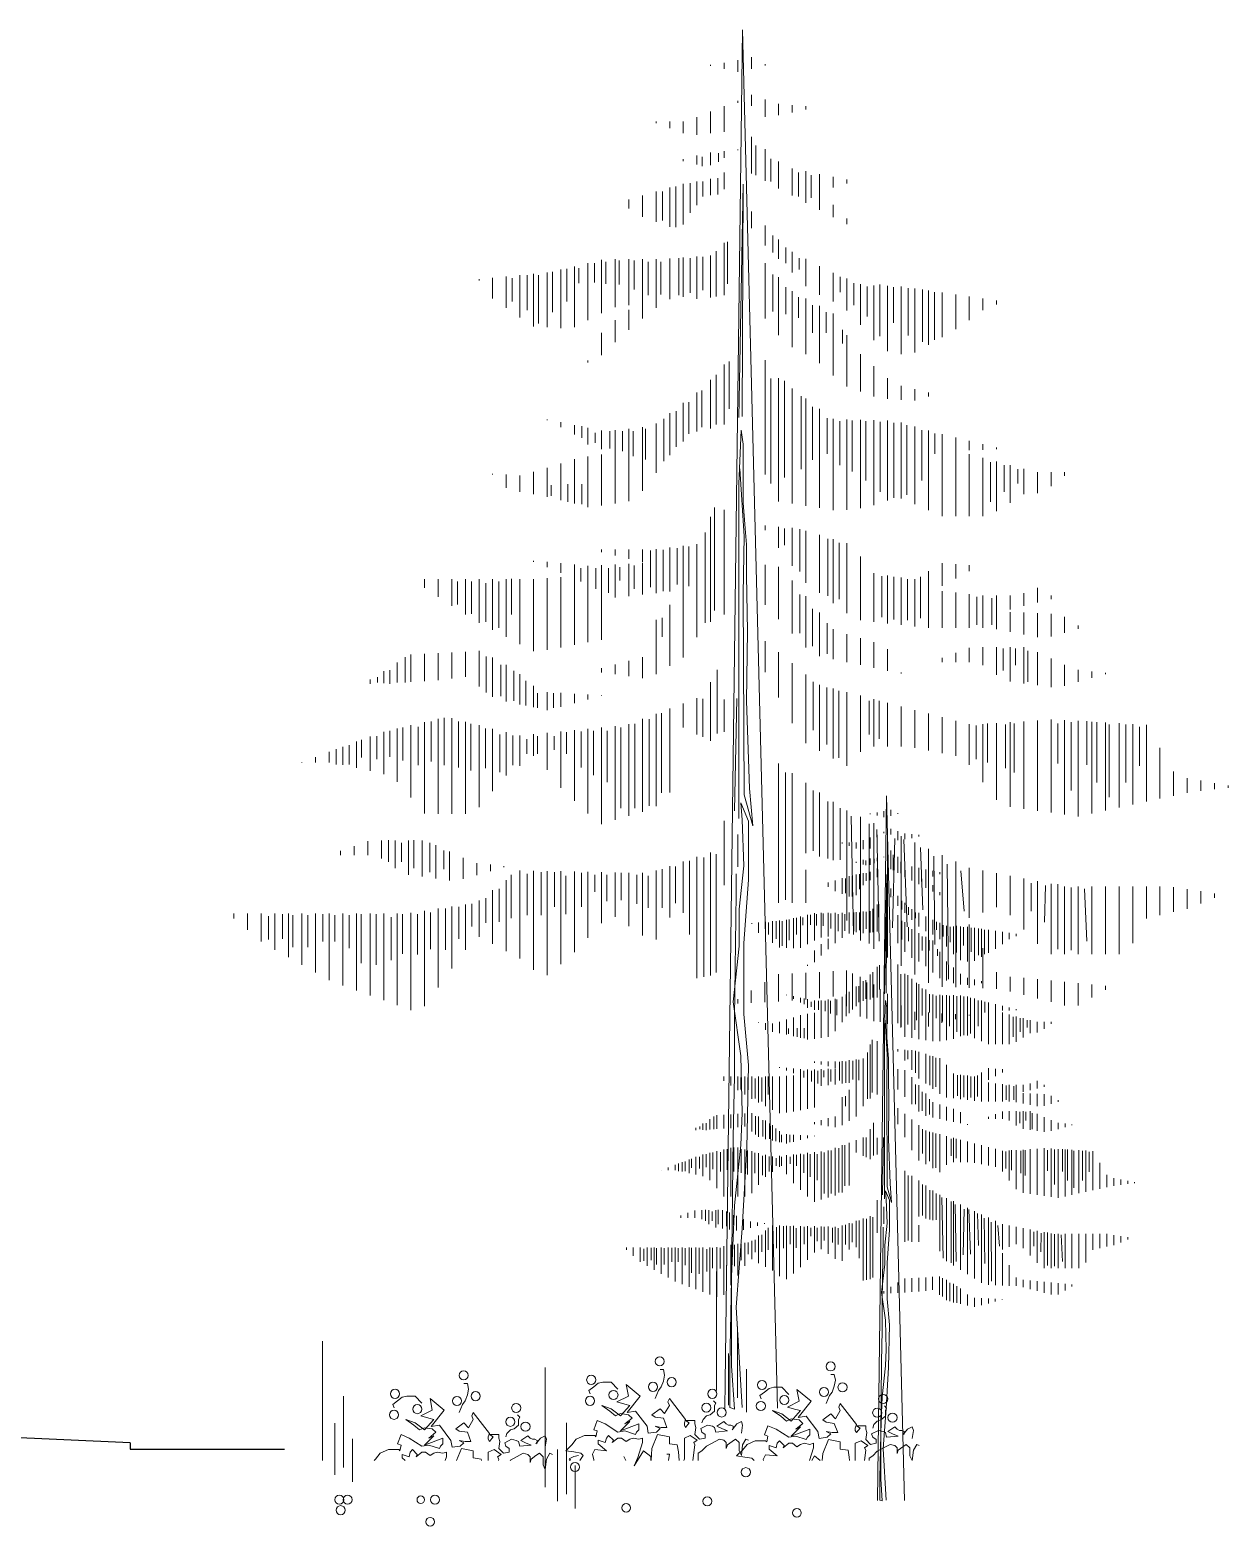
# Model space of a CAD drawing. Header units: millimetres. Extents: x -133165 to 20117, y 15722 to 63536.
# Drawn here: x 11890 to 20117, y 46513 to 56785 of the extents above; entities that cross this region are included whole.
import ezdxf

# ---------------------------------------------------------------- set-up
doc = ezdxf.new("R2010")
doc.units = ezdxf.units.MM
doc.layers.get('0').update_dxf_attribs({"lineweight": 15})
doc.layers.add('wall', color=5, linetype='Continuous', lineweight=60)

# ---------------------------------------------------------------- blocks, each defined once
blk = doc.blocks.new('Bitkigrn-7')
at = {"color": 251, "true_color": 0x536647}
for p, q in [((0.12, 699.61), (-8.8, -0.34)), ((17.97, -0.34), (0.12, 699.61)), ((-2.28, 678.32), (-2.28, 684.31)), ((4.63, 679.76), (4.63, 685.74)), ((-16.12, 681.4), (-16.12, 681.95)), ((-9.2, 679.86), (-9.2, 682.82)), ((11.55, 681.49), (11.55, 682.28)), ((-2.28, 662.5), (-2.28, 663.65)), ((4.63, 661.1), (4.63, 666.56)), ((11.55, 655.5), (11.55, 664.25)), ((18.47, 656.37), (18.47, 662.06)), ((25.38, 657.61), (25.38, 661.44)), ((-23.04, 646.4), (-23.04, 655.34)), ((-16.12, 647.09), (-16.12, 658.11)), ((-9.2, 647.79), (-9.2, 660.88)), ((32.3, 659.15), (32.3, 660.81)), ((-43.79, 652.28), (-43.79, 653.18)), ((-36.87, 649.76), (-36.87, 653.18)), ((-29.95, 647.24), (-29.95, 653.18)), ((-2.28, 638.55), (-2.28, 638.83)), ((4.63, 626.7), (4.63, 645.35)), ((6.94, 625.8), (6.94, 640.93)), ((11.55, 622.92), (11.55, 639.05)), ((-29.95, 633.03), (-29.95, 634.05)), ((-23.04, 631.3), (-23.04, 635.78)), ((-20.41, 635.16), (-20.41, 630.48)), ((-16.12, 630.86), (-16.12, 637.29)), ((-12.14, 636.96), (-12.14, 632.64)), ((-9.2, 634.71), (-9.2, 638.06)), ((14.49, 622.56), (14.49, 634.08)), ((18.47, 619.15), (18.47, 632.76)), ((-16.12, 615.69), (-16.12, 623.93)), ((-12.5, 616.07), (-12.5, 624.36)), ((-9.2, 618.8), (-9.2, 627.15)), ((25.38, 615.45), (25.38, 629.2)), ((28.53, 614.99), (28.53, 627.24)), ((32.3, 611.83), (32.3, 627.82)), ((35.01, 625.8), (35.01, 614.27)), ((39.22, 608.2), (39.22, 626.43)), ((46.14, 619.5), (46.14, 625.05)), ((53.05, 621.58), (53.05, 623.66)), ((-50.71, 604.64), (-50.71, 615.54)), ((-43.79, 602.12), (-43.79, 617.57)), ((-40.57, 617.51), (-40.57, 602.75)), ((-36.87, 599.6), (-36.87, 619.61)), ((-33.73, 620.04), (-33.73, 599.5)), ((-29.95, 600.75), (-29.95, 621.41)), ((-26.53, 621.84), (-26.53, 606.71)), ((-23.04, 610.64), (-23.04, 622.67)), ((-20.05, 614.99), (-20.05, 622.56)), ((0.43, 621.22), (-1.74, 502.8)), ((-0.12, 503.34), (0.43, 621.22)), ((-57.62, 608.97), (-57.62, 613.5)), ((46.14, 604.58), (46.14, 610.71)), ((4.63, 598.91), (4.63, 607.4)), ((11.55, 590.08), (11.55, 600.27)), ((53.05, 600.95), (53.05, 603.79)), ((15.57, 595.18), (15.57, 586.54)), ((18.47, 583.39), (18.47, 593.13)), ((-13.22, 587.26), (-13.22, 564.21)), ((-9.2, 564.86), (-9.2, 591.49)), ((-7.46, 591.94), (-7.46, 570.69)), ((22.05, 589.06), (22.05, 581.13)), ((25.38, 576.47), (25.38, 586.97)), ((-92.21, 548.15), (-92.21, 577.88)), ((-89.16, 578.25), (-89.16, 561.68)), ((-85.29, 548.58), (-85.29, 579.53)), ((-83.04, 578.61), (-83.04, 571.05)), ((-78.38, 552.14), (-78.38, 581.19)), ((-75.12, 581.13), (-75.12, 571.41)), ((-71.46, 555.7), (-71.46, 582.84)), ((-69.37, 581.85), (-69.37, 570.69)), ((-64.54, 558.79), (-64.54, 583.19)), ((-62.53, 582.58), (-62.53, 570.33)), ((-57.62, 559.78), (-57.62, 583.19)), ((-54.97, 582.58), (-54.97, 567.81)), ((-50.71, 553.06), (-50.71, 583.19)), ((-47.76, 581.85), (-47.76, 564.93)), ((-43.79, 558.45), (-43.79, 583.19)), ((-41.29, 581.85), (-41.29, 565.29)), ((-36.87, 562.83), (-36.87, 583.57)), ((-32.29, 583.66), (-32.29, 564.93)), ((-29.95, 564.02), (-29.95, 584.05)), ((-26.53, 583.66), (-26.53, 566.01)), ((-23.04, 563.03), (-23.04, 584.52)), ((-20.05, 584.38), (-20.05, 567.45)), ((-16.12, 563.7), (-16.12, 584.99)), ((11.55, 553.07), (11.55, 581.12)), ((28.89, 583.66), (28.89, 577.89)), ((32.3, 569.54), (32.3, 583.3)), ((39.22, 565.11), (39.22, 579.64)), ((-133.72, 572.41), (-133.72, 573.04)), ((-126.8, 563.27), (-126.8, 573.72)), ((-119.88, 558.4), (-119.88, 574.4)), ((-116.87, 573.57), (-116.87, 561.68)), ((-112.96, 553.54), (-112.96, 575.08)), ((-109.31, 575.01), (-109.31, 557.36)), ((-106.05, 548.99), (-106.05, 575.76)), ((-103.55, 575.01), (-103.55, 550.52)), ((-99.13, 548.57), (-99.13, 576.44)), ((-96.36, 576.81), (-96.36, 556.28)), ((15.57, 575.37), (15.57, 556.64)), ((18.47, 544.65), (18.47, 574)), ((46.14, 561.65), (46.14, 576.24)), ((49.76, 574.29), (49.76, 566.37)), ((53.05, 557.09), (53.05, 573.38)), ((56.6, 571.05), (56.6, 559.88)), ((59.97, 549.9), (59.97, 570.51)), ((69.91, 570.33), (69.91, 544.03)), ((22.05, 568.89), (22.05, 555.2)), ((25.38, 538.46), (25.38, 566.93)), ((28.53, 563.85), (28.53, 553.4)), ((32.3, 535), (32.3, 563.18)), ((63.44, 569.25), (63.44, 554.12)), ((66.89, 542.12), (66.89, 569.82)), ((73.81, 536.42), (73.81, 569.6)), ((76.75, 568.89), (76.75, 550.88)), ((80.72, 534.89), (80.72, 569.27)), ((84.31, 568.53), (84.31, 544.4)), ((87.64, 535.76), (87.64, 568.27)), ((91.51, 567.81), (91.51, 541.15)), ((94.56, 539.62), (94.56, 567.27)), ((97.62, 566.37), (97.62, 542.23)), ((101.48, 543.49), (101.48, 566.27)), ((108.39, 547.67), (108.39, 565.27)), ((115.31, 552.16), (115.31, 564.27)), ((122.23, 557.24), (122.23, 563.27)), ((129.15, 560.19), (129.15, 562.27)), ((-57.62, 547.34), (-57.62, 557.48)), ((35.73, 559.88), (35.73, 545.84)), ((39.22, 530.45), (39.22, 559.42)), ((42.56, 556.28), (42.56, 545.84)), ((46.14, 524.08), (46.14, 555.66)), ((-64.54, 540.95), (-64.54, 552.23)), ((50.84, 547.28), (50.84, 540.43)), ((-71.46, 534.35), (-71.46, 545.74)), ((53.05, 518.51), (53.05, 544.67)), ((59.97, 515.98), (59.97, 534.88)), ((-78.38, 530.74), (-78.38, 531.7)), ((-13.31, 524.46), (-13.31, 499.18)), ((-9.2, 499.15), (-9.2, 529.63)), ((-6.58, 531.2), (-6.58, 507.19)), ((11.55, 473.84), (11.55, 531.82)), ((66.89, 513.44), (66.89, 528.82)), ((-16.12, 497.13), (-16.12, 521.89)), ((14.5, 522.5), (14.5, 469.25)), ((18.47, 460.13), (18.47, 522.75)), ((21.44, 521.34), (21.44, 472.34)), ((25.38, 459.04), (25.38, 517.56)), ((73.81, 512.21), (73.81, 522.77)), ((80.72, 511.81), (80.72, 518.83)), ((87.64, 511.42), (87.64, 517.15)), ((-29.95, 490.54), (-29.95, 510.2)), ((-27.2, 510.56), (-27.2, 494.55)), ((-23.04, 495.73), (-23.04, 515.45)), ((-20.47, 516.45), (-20.47, 497.92)), ((29.93, 513.63), (29.93, 476.58)), ((32.3, 457.94), (32.3, 512.36)), ((94.56, 513.44), (94.56, 515.47)), ((-99.13, 501.48), (-99.13, 501.82)), ((-39.83, 502.13), (-39.83, 480.65)), ((-36.87, 483.64), (-36.87, 504.95)), ((-33.51, 505.92), (-33.51, 487.81)), ((35.72, 508.22), (35.72, 481.21)), ((39.22, 456.85), (39.22, 507.17)), ((43.05, 502.43), (43.05, 484.3)), ((46.14, 455.76), (46.14, 502.03)), ((53.05, 455.85), (53.05, 501.83)), ((59.97, 456.66), (59.97, 501.63)), ((-92.21, 497.81), (-92.21, 500.39)), ((-85.29, 494.15), (-85.29, 498.96)), ((-81.5, 498.34), (-81.5, 492.44)), ((-78.38, 489.04), (-78.38, 497.54)), ((-74.76, 494.97), (-74.76, 489.91)), ((-71.46, 486.77), (-71.46, 496.11)), ((-67.19, 495.81), (-67.19, 486.97)), ((-64.54, 459.17), (-64.54, 496.32)), ((-60.87, 495.81), (-60.87, 485.7)), ((-57.62, 460.24), (-57.62, 497.08)), ((-55.4, 495.81), (-55.4, 483.17)), ((-50.71, 465.58), (-50.71, 497.85)), ((-49.09, 497.08), (-49.09, 481.49)), ((-43.79, 474.64), (-43.79, 499.7)), ((-1.71, 469.17), (-0.63, 496.33)), ((-0.63, 496.33), (0.46, 489.27)), ((49.6, 500.89), (49.6, 478.51)), ((55.78, 501.28), (55.78, 475.42)), ((62.72, 500.89), (62.72, 470.79)), ((66.89, 458.18), (66.89, 501.44)), ((70.05, 500.51), (70.05, 465)), ((73.81, 460.7), (73.81, 501.24)), ((77, 500.12), (77, 461.92)), ((80.72, 461.58), (80.72, 500.2)), ((83.55, 498.96), (83.55, 463.46)), ((87.64, 458.76), (87.64, 498.23)), ((91.27, 496.26), (91.27, 470.79)), ((94.56, 455.75), (94.56, 496.25)), ((97.83, 494.72), (97.83, 484.3)), ((101.48, 452.74), (101.48, 494.27)), ((0.46, 489.27), (0.46, 478.41)), ((108.39, 452.65), (108.39, 492.54)), ((115.31, 486.12), (115.31, 490.86)), ((122.23, 486.38), (122.23, 489.19)), ((129.15, 486.65), (129.15, 487.51)), ((-92.21, 460.76), (-92.21, 479.44)), ((-85.29, 459.03), (-85.29, 481.6)), ((-78.38, 457.3), (-78.38, 482.99)), ((-71.46, 458.11), (-71.46, 484.03)), ((115.31, 452.65), (115.31, 484.15)), ((122.23, 452.65), (122.23, 482.31)), ((125.99, 480.05), (125.99, 459.99)), ((129.15, 455.2), (129.15, 480.46)), ((-126.8, 473.9), (-126.8, 474.18)), ((-119.88, 466.98), (-119.88, 473.77)), ((-112.96, 465.02), (-112.96, 473.37)), ((-106.05, 463.76), (-106.05, 475.11)), ((-99.13, 462.49), (-99.13, 477.27)), ((1, 442.56), (-1.17, 476.78)), ((0.46, 478.41), (0.46, 459.4)), ((132.94, 478.51), (132.94, 465)), ((136.06, 459.49), (136.06, 478.61)), ((139.88, 476.58), (139.88, 469.25)), ((142.98, 463.77), (142.98, 476.77)), ((149.9, 464.32), (149.9, 475.09)), ((156.82, 467.98), (156.82, 475.09)), ((163.73, 473.17), (163.73, 475.09)), ((-97.07, 462.95), (-97.07, 468.43)), ((-88.65, 460.01), (-88.65, 468.85)), ((-81.5, 458.74), (-81.5, 468.85)), ((-1.71, 438.76), (-1.71, 469.17)), ((-14.15, 457.06), (-14.15, 404.82)), ((-9.2, 402.78), (-9.2, 455.96)), ((0.46, 459.4), (1.54, 446.37)), ((-16.12, 398.93), (-16.12, 452.36)), ((-18.78, 444.42), (-18.78, 398.5)), ((0.46, 413.24), (1, 442.56)), ((1.54, 446.37), (2.08, 438.22)), ((11.55, 445.62), (11.55, 447.86)), ((18.47, 436.54), (18.47, 447.33)), ((21.44, 446.48), (21.44, 437.99)), ((25.38, 427.45), (25.38, 446.79)), ((29.16, 446.1), (29.16, 424.49)), ((32.3, 418.75), (32.3, 445.19)), ((39.22, 413.65), (39.22, 443.12)), ((43.43, 441.08), (43.43, 412.14)), ((46.14, 408.55), (46.14, 441.04)), ((-71.46, 434.43), (-71.46, 435.68)), ((-64.54, 432.7), (-64.54, 435.68)), ((-57.62, 430.97), (-57.62, 435.68)), ((-50.71, 429.24), (-50.71, 435.68)), ((-46.56, 435.15), (-46.56, 416.62)), ((-43.79, 413.6), (-43.79, 435.98)), ((-40.25, 435.57), (-40.25, 414.51)), ((-36.87, 414.37), (-36.87, 436.79)), ((-33.09, 436.42), (-33.09, 417.88)), ((-29.95, 415.14), (-29.95, 437.61)), ((-27.2, 437.26), (-27.2, 417.04)), ((-23.04, 391.26), (-23.04, 438.52)), ((-1.71, 327.44), (-1.71, 438.76)), ((2.08, 438.22), (2.08, 422.47)), ((49.22, 439.15), (49.22, 410.59)), ((53.05, 403.45), (53.05, 438.96)), ((-106.05, 429.45), (-106.05, 430.03)), ((-99.13, 426.69), (-99.13, 429.4)), ((-92.21, 423.92), (-92.21, 428.77)), ((-85.29, 387.33), (-85.29, 428.14)), ((-81.92, 426.31), (-81.92, 419.56)), ((-78.38, 388.62), (-78.38, 427.51)), ((-74.34, 426.31), (-74.34, 415.77)), ((-71.46, 389.9), (-71.46, 427.76)), ((-68.03, 426.31), (-68.03, 413.67)), ((-64.54, 411.29), (-64.54, 428.09)), ((-62.13, 426.73), (-62.13, 419.99)), ((-57.62, 412.06), (-57.62, 428.42)), ((-54.98, 427.57), (-54.98, 415.77)), ((-50.71, 412.83), (-50.71, 428.75)), ((11.55, 407.7), (11.55, 427.98)), ((18.47, 400.43), (18.47, 426.94)), ((59.97, 399.81), (59.97, 432.19)), ((101.48, 417.35), (101.48, 428.82)), ((108.39, 421.02), (108.39, 428.33)), ((115.31, 424.68), (115.31, 427.84)), ((-161.39, 416.23), (-161.39, 420.62)), ((-154.47, 411.72), (-154.47, 420.62)), ((-147.55, 407.2), (-147.55, 420.62)), ((-144.63, 419.56), (-144.63, 407.77)), ((-140.63, 402.69), (-140.63, 420.62)), ((-137.48, 419.56), (-137.48, 403.14)), ((-133.72, 398.56), (-133.72, 420.62)), ((-130.32, 418.72), (-130.32, 398.92)), ((-126.8, 394.94), (-126.8, 420.62)), ((-123.59, 419.56), (-123.59, 395.97)), ((-119.88, 391.33), (-119.88, 420.62)), ((-117.27, 420.83), (-117.27, 402.71)), ((-112.96, 387.72), (-112.96, 420.62)), ((-106.05, 384.11), (-106.05, 420.74)), ((-99.13, 384.77), (-99.13, 421.2)), ((-92.21, 386.05), (-92.21, 421.66)), ((2.08, 422.47), (2.63, 394.23)), ((25.38, 393.16), (25.38, 420.02)), ((66.89, 399.01), (66.89, 423.73)), ((70.82, 422.17), (70.82, 401.33)), ((73.81, 398.21), (73.81, 422.47)), ((77, 421.78), (77, 400.18)), ((80.72, 397.41), (80.72, 421.55)), ((83.94, 420.63), (83.94, 399.79)), ((87.64, 396.61), (87.64, 420.63)), ((90.5, 421.78), (90.5, 400.95)), ((94.56, 395.97), (94.56, 424.72)), ((-29.95, 380.9), (-29.95, 415.11)), ((1, 311.14), (0.46, 413.24)), ((29.16, 412.91), (29.16, 393.23)), ((32.3, 385.89), (32.3, 412.07)), ((101.48, 395.97), (101.48, 414.65)), ((108.39, 395.97), (108.39, 413.83)), ((115.31, 395.97), (115.31, 413.02)), ((119.05, 411.75), (119.05, 397.47)), ((122.23, 395.97), (122.23, 412.4)), ((126.76, 410.98), (126.76, 397.47)), ((129.15, 395.35), (129.15, 412.4)), ((136.06, 405.33), (136.06, 412.4)), ((142.98, 407.06), (142.98, 413.63)), ((149.9, 408.79), (149.9, 416.23)), ((156.82, 410.52), (156.82, 412.39)), ((-36.87, 376.64), (-36.87, 407.56)), ((35.72, 405.58), (35.72, 386.67)), ((39.22, 381.54), (39.22, 403.67)), ((136.06, 393.96), (136.06, 403.98)), ((142.98, 392.58), (142.98, 403.66)), ((149.9, 391.19), (149.9, 403.35)), ((156.82, 391.48), (156.82, 403.03)), ((-43.79, 372.38), (-43.79, 400.01)), ((-40.67, 401.03), (-40.67, 391.34)), ((43.05, 398.25), (43.05, 382.81)), ((46.14, 380.07), (46.14, 395.26)), ((163.73, 393.46), (163.73, 401.48)), ((170.65, 395.43), (170.65, 397.15)), ((2.63, 394.23), (2.08, 358.93)), ((11.55, 373.43), (11.55, 389.27)), ((53.05, 378.6), (53.05, 392.73)), ((59.97, 377.14), (59.97, 390.69)), ((66.89, 375.67), (66.89, 388.65)), ((-171.29, 381.06), (-171.29, 368.22)), ((-168.3, 368.57), (-168.3, 382.38)), ((-161.39, 368.93), (-161.39, 382.74)), ((-154.47, 369.46), (-154.47, 383.11)), ((-147.55, 370.23), (-147.55, 383.47)), ((-140.63, 371), (-140.63, 383.83)), ((-133.72, 366.11), (-133.72, 384.2)), ((-130.07, 381.45), (-130.07, 363.16)), ((-126.8, 360.92), (-126.8, 380.95)), ((-50.71, 370.39), (-50.71, 381.09)), ((18.47, 360.51), (18.47, 383.6)), ((73.81, 374.2), (73.81, 385.17)), ((101.48, 378.59), (101.48, 380.78)), ((108.39, 378.59), (108.39, 383.29)), ((115.31, 378.59), (115.31, 385.81)), ((122.23, 376.98), (122.23, 386.14)), ((129.15, 372.04), (129.15, 386.14)), ((132.55, 385.51), (132.55, 374.32)), ((136.06, 368.74), (136.06, 386.14)), ((138.72, 385.48), (138.72, 376.96)), ((142.98, 367.75), (142.98, 386.14)), ((144.96, 384.34), (144.96, 368.45)), ((149.9, 366.76), (149.9, 383.64)), ((156.82, 365.77), (156.82, 380.45)), ((-182.14, 367.84), (-182.14, 374.01)), ((-179.07, 374.45), (-179.07, 367.44)), ((-175.22, 368.21), (-175.22, 378.27)), ((-122.68, 377.17), (-122.68, 361.21)), ((-119.88, 358.58), (-119.88, 377.1)), ((-116.07, 374.06), (-116.07, 358.88)), ((-112.96, 357.09), (-112.96, 372.41)), ((-71.46, 373.35), (-71.46, 375.43)), ((-64.54, 372.37), (-64.54, 377.32)), ((-57.62, 371.38), (-57.62, 379.2)), ((-12.71, 342.35), (-12.71, 374.69)), ((25.38, 347.58), (25.38, 377.94)), ((80.72, 372.73), (80.72, 373.24)), ((163.73, 366.56), (163.73, 377.25)), ((170.65, 368.54), (170.65, 374.63)), ((177.57, 370.52), (177.57, 373.86)), ((184.49, 372.5), (184.49, 373.09)), ((-189.05, 367.48), (-189.05, 369.75)), ((-185.29, 370.94), (-185.29, 368.22)), ((-109.85, 356.54), (-109.85, 369)), ((-106.05, 355.61), (-106.05, 366.48)), ((-16.12, 338.56), (-16.12, 368.44)), ((32.3, 337.34), (32.3, 372.27)), ((36.06, 368.45), (36.06, 344.05)), ((39.22, 333.49), (39.22, 367.02)), ((42.87, 365.61), (42.87, 336.67)), ((46.14, 329.65), (46.14, 365.19)), ((-104.01, 355.38), (-104.01, 362.77)), ((-99.13, 354.13), (-99.13, 363.29)), ((-95.85, 355.38), (-95.85, 362.77)), ((-92.21, 355.81), (-92.21, 362.88)), ((-85.29, 357.66), (-85.29, 362.47)), ((-78.38, 359.5), (-78.38, 362.07)), ((-71.46, 361.35), (-71.46, 361.66)), ((-29.95, 345.33), (-29.95, 357.58)), ((-23.04, 341.87), (-23.04, 360.21)), ((-20.09, 340.64), (-20.09, 359.94)), ((-9.2, 343.17), (-9.2, 359.63)), ((-3.89, 303), (-2.8, 360.02)), ((2.08, 358.93), (3.71, 314.4)), ((49.11, 363.91), (49.11, 329.86)), ((53.05, 325.8), (53.05, 363.36)), ((59.97, 332.92), (59.97, 361.53)), ((64.42, 358.8), (64.42, 341.78)), ((66.89, 335.73), (66.89, 359.69)), ((69.52, 358.8), (69.52, 339.51)), ((73.81, 335.73), (73.81, 357.86)), ((-154.47, 301.51), (-154.47, 349.8)), ((-151.46, 350.32), (-151.46, 326.18)), ((-147.55, 301.51), (-147.55, 350.08)), ((-50.71, 302.52), (-50.71, 349.7)), ((-47.24, 349.54), (-47.24, 305.56)), ((-43.79, 305.43), (-43.79, 352.33)), ((-41.01, 352.65), (-41.01, 312.17)), ((-36.87, 312.36), (-36.87, 354.96)), ((80.72, 335.73), (80.72, 356.03)), ((87.64, 334.97), (87.64, 354.21)), ((94.56, 333.65), (94.56, 352.4)), ((101.48, 332.33), (101.48, 350.59)), ((-182.14, 321.69), (-182.14, 343.15)), ((-179.07, 343.7), (-179.07, 330.47)), ((-175.22, 317.81), (-175.22, 344.81)), ((-172.46, 345.26), (-172.46, 328.52)), ((-168.3, 309.73), (-168.3, 346.47)), ((-164.68, 345.65), (-164.68, 326.18)), ((-161.39, 301.65), (-161.39, 348.13)), ((-158.07, 348.37), (-158.07, 328.13)), ((-144.07, 348.37), (-144.07, 325.02)), ((-140.63, 301.51), (-140.63, 348.28)), ((-137.85, 347.2), (-137.85, 323.46)), ((-133.72, 304.91), (-133.72, 346.49)), ((-130.46, 344.87), (-130.46, 324.63)), ((-126.8, 312.99), (-126.8, 344.69)), ((-119.88, 320.92), (-119.88, 342.9)), ((-106.05, 330.99), (-106.05, 341.94)), ((-99.13, 323.77), (-99.13, 342.64)), ((-92.21, 314.77), (-92.21, 343.33)), ((-89.24, 342.92), (-89.24, 332.02)), ((-85.29, 308.07), (-85.29, 344.02)), ((-81.85, 343.31), (-81.85, 325.02)), ((-78.38, 301.64), (-78.38, 344.71)), ((-75.63, 343.7), (-75.63, 321.12)), ((-71.46, 296.29), (-71.46, 345.4)), ((-68.63, 343.7), (-68.63, 317.62)), ((-64.54, 298.37), (-64.54, 346.1)), ((-61.63, 345.26), (-61.63, 304.39)), ((-57.62, 300.45), (-57.62, 347.08)), ((-54.63, 347.2), (-54.63, 304.39)), ((108.39, 331.01), (108.39, 348.79)), ((115.31, 326.44), (115.31, 346.98)), ((118.87, 346.32), (118.87, 329.3)), ((122.23, 317.54), (122.23, 347.07)), ((124.54, 347.45), (124.54, 327.59)), ((129.15, 308.64), (129.15, 347.53)), ((133.61, 346.89), (133.61, 324.76)), ((136.06, 304.98), (136.06, 347.99)), ((138.15, 347.45), (138.15, 322.49)), ((142.98, 304.03), (142.98, 348.46)), ((149.9, 303.07), (149.9, 348.92)), ((156.82, 302.12), (156.82, 349.38)), ((160.27, 347.45), (160.27, 327.03)), ((163.73, 301.16), (163.73, 349.07)), ((167.08, 348.02), (167.08, 313.41)), ((170.65, 300.21), (170.65, 348.67)), ((175.02, 348.59), (175.02, 326.46)), ((177.57, 301.62), (177.57, 348.28)), ((180.12, 348.02), (180.12, 317.38)), ((184.49, 303.21), (184.49, 347.88)), ((186.36, 346.89), (186.36, 310)), ((191.4, 304.77), (191.4, 347.48)), ((194.87, 346.89), (194.87, 317.38)), ((198.32, 306.25), (198.32, 347.09)), ((201.67, 345.75), (201.67, 325.89)), ((205.24, 307.74), (205.24, 346.69)), ((-206.29, 334.36), (-206.29, 326.57)), ((-202.89, 326.41), (-202.89, 335.6)), ((-199.68, 336.3), (-199.68, 326.57)), ((-195.97, 324.83), (-195.97, 338.23)), ((-193.46, 339.03), (-193.46, 330.08)), ((-189.05, 323.26), (-189.05, 340.85)), ((-185.68, 340.97), (-185.68, 329.3)), ((-123.07, 341.75), (-123.07, 322.68)), ((-116.46, 341.36), (-116.46, 326.18)), ((-112.96, 325.95), (-112.96, 341.25)), ((-109.46, 339.42), (-109.46, 332.02)), ((-104.01, 340.97), (-104.01, 332.02)), ((-95.46, 340.97), (-95.46, 333.97)), ((212.15, 309.22), (212.15, 334.95)), ((-223.64, 327.52), (-223.64, 327.73)), ((-216.72, 327.52), (-216.72, 330.35)), ((-209.81, 327.52), (-209.81, 332.98)), ((-1.71, 299.2), (-1.71, 327.44)), ((18.47, 256.33), (18.47, 327)), ((21.88, 322.49), (21.88, 257.79)), ((25.38, 256.33), (25.38, 322.13)), ((219.07, 310.7), (219.07, 323)), ((225.99, 312.19), (225.99, 319.66)), ((3.71, 314.4), (5.34, 295.39)), ((32.3, 281.49), (32.3, 317.26)), ((36.06, 313.41), (36.06, 282.76)), ((39.22, 279.76), (39.22, 312.39)), ((232.91, 313.12), (232.91, 318.4)), ((239.82, 313.94), (239.82, 317.14)), ((246.74, 314.75), (246.74, 315.88)), ((-0.78, 307.13), (0, 298.52)), ((3.13, 297.73), (-0.78, 307.13)), ((5.34, 295.39), (1, 311.14)), ((43.44, 307.73), (43.44, 278.79)), ((46.14, 278.03), (46.14, 307.52)), ((49.67, 304.33), (49.67, 278.22)), ((-9.2, 265.27), (-9.2, 297.89)), ((0, 298.52), (0.78, 275.01)), ((3.13, 267.96), (3.13, 297.73)), ((53.05, 247.31), (53.05, 303.18)), ((55.35, 300.35), (56.48, 240.2)), ((59.97, 237.23), (59.97, 299.94)), ((64.42, 235.66), (64.42, 296.38)), ((66.89, 232.9), (66.89, 296.7)), ((-2.28, 274.5), (-2.28, 291.07)), ((68.39, 293.54), (69.52, 236.79)), ((73.81, 228.58), (73.81, 293.46)), ((77.46, 289), (76.33, 243.6)), ((80.72, 224.25), (80.72, 290.22)), ((-204.05, 280.45), (-204.05, 282.64)), ((-197.13, 280.45), (-197.13, 285.16)), ((-190.21, 280.45), (-190.21, 287.67)), ((-183.3, 278.84), (-183.3, 288)), ((-179.73, 288.15), (-179.73, 277.18)), ((-176.38, 273.9), (-176.38, 288)), ((-173.06, 286.72), (-173.06, 277.18)), ((-169.46, 270.6), (-169.46, 288)), ((-166.86, 288.15), (-166.86, 273.85)), ((-162.54, 269.61), (-162.54, 288)), ((-158.77, 286.72), (-158.77, 271.94)), ((-155.63, 268.63), (-155.63, 285.51)), ((-151.62, 282.91), (-151.62, 273.37)), ((-148.71, 267.64), (-148.71, 282.31)), ((-16.12, 219.39), (-16.12, 281.93)), ((82, 288.44), (83.7, 244.17)), ((87.64, 219.92), (87.64, 286.98)), ((90.51, 284.46), (91.64, 252.68)), ((94.56, 215.6), (94.56, 283.74)), ((-141.79, 268.43), (-141.79, 279.12)), ((-134.88, 270.4), (-134.88, 276.5)), ((-127.96, 272.38), (-127.96, 275.73)), ((-121.04, 274.36), (-121.04, 274.96)), ((-36.87, 248.77), (-36.87, 275)), ((-33.94, 256.21), (-33.94, 274.8)), ((-29.95, 251.2), (-29.95, 277.31)), ((-26.89, 277.65), (-26.89, 240.2)), ((-23.04, 218), (-23.04, 279.62)), ((-19.52, 218.64), (-19.52, 279.36)), ((-13.28, 220.91), (-13.28, 281.06)), ((0.78, 275.01), (-1.57, 253.07)), ((97.32, 279.92), (97.88, 235.09)), ((101.48, 213.72), (101.48, 280.5)), ((104.12, 275.95), (104.69, 217.5)), ((108.39, 213.44), (108.39, 277.26)), ((115.31, 248.73), (115.31, 274.08)), ((-119.88, 231.75), (-119.88, 267.87)), ((-117.32, 270.51), (-117.32, 248.58)), ((-112.96, 228.08), (-112.96, 272.75)), ((-109.22, 270.99), (-109.22, 250.01)), ((-106.05, 222.35), (-106.05, 272.6)), ((-102.07, 271.94), (-102.07, 250.01)), ((-99.13, 219.54), (-99.13, 272.46)), ((-95.4, 271.94), (-95.4, 254.3)), ((-92.21, 225.08), (-92.21, 272.31)), ((-89.68, 270.03), (-89.68, 250.49)), ((-85.29, 231.18), (-85.29, 272.17)), ((-81.58, 271.46), (-81.58, 254.3)), ((-78.38, 238.56), (-78.38, 272.03)), ((-74.91, 270.51), (-74.91, 261.93)), ((-71.46, 245.95), (-71.46, 271.88)), ((-68.72, 270.51), (-68.72, 257.16)), ((-64.54, 249.25), (-64.54, 271.74)), ((-61.57, 271.46), (-61.57, 257.64)), ((-57.62, 244.49), (-57.62, 271.59)), ((-53.48, 270.51), (-53.48, 255.73)), ((-50.71, 239.73), (-50.71, 271.45)), ((-47.76, 270.03), (-47.76, 253.82)), ((-43.79, 237.69), (-43.79, 272.7)), ((-40.61, 273.37), (-40.61, 253.82)), ((-3.13, 260.91), (-3.13, 271.09)), ((0.78, 235.84), (3.13, 267.96)), ((32.3, 256.33), (32.3, 273.08)), ((110.93, 272.55), (112.63, 252.12)), ((122.23, 251.39), (122.23, 272.73)), ((129.15, 254.05), (129.15, 271.39)), ((136.06, 250.12), (136.06, 270.04)), ((142.98, 242.79), (142.98, 268.7)), ((146.66, 266.3), (146.66, 252.12)), ((149.9, 235.46), (149.9, 267.35)), ((156.82, 230.31), (156.82, 266)), ((-130.18, 258.59), (-130.18, 246.19)), ((-126.8, 235.41), (-126.8, 262.68)), ((-123.51, 263.36), (-123.51, 246.67)), ((-3.92, 198.23), (-3.13, 260.91)), ((154.03, 265.17), (153.47, 246.44)), ((160.27, 265.74), (160.27, 232.82)), ((163.73, 230.31), (163.73, 264.66)), ((167.08, 264.03), (167.08, 232.26)), ((170.65, 230.31), (170.65, 264.54)), ((173.88, 263.47), (175.02, 236.79)), ((177.57, 230.31), (177.57, 264.54)), ((184.49, 230.31), (184.49, 264.54)), ((191.4, 230.31), (191.4, 264.54)), ((198.32, 235.8), (198.32, 264.54)), ((205.24, 248.4), (205.24, 264.54)), ((212.15, 250.03), (212.15, 264.54)), ((219.07, 251.66), (219.07, 264.32)), ((225.99, 253.29), (225.99, 263.23)), ((232.91, 255.94), (232.91, 262.14)), ((239.82, 258.83), (239.82, 261.04)), ((-258.23, 248.4), (-258.23, 250.85)), ((-251.31, 242.54), (-251.31, 250.85)), ((-244.39, 236.68), (-244.39, 250.85)), ((-237.48, 232.51), (-237.48, 250.85)), ((-230.56, 228.63), (-230.56, 250.85)), ((-223.64, 224.75), (-223.64, 250.85)), ((-216.72, 220.87), (-216.72, 250.85)), ((-209.81, 217), (-209.81, 250.85)), ((-202.89, 214.35), (-202.89, 250.85)), ((-195.97, 211.83), (-195.97, 250.85)), ((-189.05, 209.31), (-189.05, 250.85)), ((-182.14, 206.8), (-182.14, 250.85)), ((-175.22, 204.28), (-175.22, 250.85)), ((-168.3, 201.76), (-168.3, 251.24)), ((-161.39, 203.8), (-161.39, 252.31)), ((-158.29, 251.44), (-158.29, 232.85)), ((-154.47, 213.36), (-154.47, 253.37)), ((-150.67, 253.35), (-150.67, 232.37)), ((-147.55, 222.92), (-147.55, 254.44)), ((-144, 254.3), (-144, 238.09)), ((-140.63, 232.48), (-140.63, 255.5)), ((-137.33, 255.73), (-137.33, 244.29)), ((-133.72, 239.08), (-133.72, 257.49)), ((-1.57, 253.07), (-1.57, 234.27)), ((-240.71, 249.53), (-240.71, 237.61)), ((-233.56, 250.49), (-233.56, 238.09)), ((-228.32, 250.01), (-228.32, 233.8)), ((-220.7, 250.01), (-220.7, 233.8)), ((-213.08, 250.49), (-213.08, 236.66)), ((-206.88, 250.01), (-206.88, 236.66)), ((-199.74, 250.01), (-199.74, 233.32)), ((-193.54, 250.49), (-193.54, 225.69)), ((-185.92, 250.49), (-185.92, 224.74)), ((-178.3, 249.06), (-178.3, 227.12)), ((-172.58, 250.49), (-172.58, 230.46)), ((-164.96, 250.49), (-164.96, 229.98)), ((115.31, 213.16), (115.31, 245.31)), ((0.78, 199.79), (0.78, 235.84)), ((-1.57, 234.27), (-4.7, 206.06)), ((122.23, 212.89), (122.23, 233.2)), ((25.32, 206.63), (25.32, 220.44)), ((32.24, 207.16), (32.24, 220.8)), ((39.16, 207.93), (39.16, 221.17)), ((46.08, 208.7), (46.08, 221.53)), ((52.99, 203.81), (52.99, 221.9)), ((129.15, 212.61), (129.15, 221.08)), ((11.49, 205.9), (11.49, 215.97)), ((18.41, 206.27), (18.41, 220.07)), ((55.91, 202.18), (55.91, 220.34)), ((59.91, 198.62), (59.91, 218.64)), ((63.29, 197.64), (63.29, 215.8)), ((66.83, 196.27), (66.83, 214.8)), ((136.06, 211.33), (136.06, 218.8)), ((142.98, 209.54), (142.98, 218.14)), ((149.9, 207.74), (149.9, 217.48)), ((156.82, 205.95), (156.82, 216.82)), ((163.73, 204.15), (163.73, 216.16)), ((170.65, 204.2), (170.65, 215.5)), ((177.57, 208.16), (177.57, 214.84)), ((184.49, 212.11), (184.49, 214.18)), ((-4.7, 206.06), (-0.78, 178.64)), ((-2.34, 205.17), (-2.34, 207.45)), ((4.57, 205.54), (4.57, 211.71)), ((70.09, 195.94), (70.09, 212.39)), ((73.75, 194.79), (73.75, 210.11)), ((-3.92, 168.45), (-3.92, 198.23)), ((3.13, 173.94), (0.78, 199.79)), ((80.66, 193.31), (80.66, 204.17)), ((87.58, 191.82), (87.58, 200.99)), ((94.5, 193.51), (94.5, 200.58)), ((101.42, 195.35), (101.42, 200.17)), ((108.33, 197.2), (108.33, 199.76)), ((115.25, 199.05), (115.25, 199.36)), ((-0.78, 178.64), (0, 149.65)), ((-4.7, 137.11), (-3.92, 168.45)), ((2.35, 131.63), (3.13, 173.94)), ((0, 149.65), (-0.78, 133.2)), ((-5.48, 65.03), (-4.7, 137.11)), ((-0.78, 133.2), (-3.92, 102.64)), ((0, 90.89), (2.35, 131.63)), ((-3.92, 102.64), (-4.7, 86.19)), ((-4.7, 86.19), (-5.48, 66.6)), ((-3.13, 50.93), (0, 90.89)), ((-6.26, 21.94), (-5.48, 65.03)), ((-5.48, 66.6), (-5.48, 47.79)), ((-5.48, 47.79), (-5.48, 21.15)), ((0, 0), (-3.13, 50.93)), ((-6.26, 0), (-6.26, 21.94)), ((-5.48, 21.15), (-3.92, -0.78)), ((-3.92, -0.78), (-6.26, 0))]:
    blk.add_line(p, q, dxfattribs=at)
blk = doc.blocks.new('Clgr-2')
at = {"color": 59, "true_color": 0x47573d}
for p, q in [((270.6, 174.9), (270.6, 93)), ((285.1, 137), (285.1, 88)), ((0, 127), (0, 45.1)), ((279, 118.6), (279, 83.1)), ((153, 108.8), (153, 26.8)), ((232.7, 107.6), (231.9, 107.6)), ((234.2, 107.6), (232.7, 107.6)), ((235, 103.6), (234.2, 107.6)), ((234.2, 99.6), (235, 103.6)), ((291.3, 107.7), (291.3, 78.2)), ((350, 104), (349.2, 104)), ((351.5, 104), (350, 104)), ((352.3, 100.1), (351.5, 104)), ((98, 97.9), (97.2, 97.9)), ((99.6, 97.9), (98, 97.9)), ((100.4, 93.9), (99.6, 97.9)), ((99.6, 90), (100.4, 93.9)), ((186.3, 95.6), (183, 93.2)), ((183, 93.2), (184, 90.8)), ((189.4, 98.1), (186.3, 95.6)), ((192.7, 98.8), (189.4, 98.1)), ((198.3, 98.8), (192.7, 98.8)), ((203, 94), (198.3, 98.8)), ((208.6, 97.3), (210.2, 89.2)), ((218.3, 89.2), (208.6, 97.3)), ((228.6, 87.6), (230.9, 93.2)), ((230.9, 93.2), (232.7, 95.6)), ((232.7, 95.6), (234.2, 99.6)), ((306.7, 94.5), (303.6, 92)), ((310, 95.3), (306.7, 94.5)), ((315.6, 95.3), (310, 95.3)), ((320.3, 90.4), (315.6, 95.3)), ((325.9, 93.7), (327.5, 85.7)), ((335.6, 85.7), (325.9, 93.7)), ((350, 92), (351.5, 96.1)), ((351.5, 96.1), (352.3, 100.1)), ((14.6, 89.1), (14.6, 40.2)), ((51.7, 85.9), (48.4, 83.5)), ((48.4, 83.5), (49.3, 81.1)), ((54.8, 88.4), (51.7, 85.9)), ((58.1, 89.2), (54.8, 88.4)), ((63.7, 89.2), (58.1, 89.2)), ((68.4, 84.3), (63.7, 89.2)), ((74, 87.6), (75.5, 79.6)), ((83.7, 79.6), (74, 87.6)), ((94, 78), (96.3, 83.5)), ((96.3, 83.5), (98, 85.9)), ((98, 85.9), (99.6, 90)), ((191.9, 82.9), (197.5, 78.9)), ((198.3, 80.5), (191.9, 82.9)), ((210.2, 89.2), (202.2, 85.3)), ((202.2, 85.3), (207.8, 83.7)), ((211.1, 82.9), (204.7, 75.6)), ((207.8, 83.7), (211.1, 82.9)), ((209.4, 78), (218.3, 89.2)), ((238.3, 82.9), (235, 77.2)), ((238.3, 87.6), (237.3, 85.3)), ((237.3, 85.3), (238.3, 82.9)), ((249.4, 73.2), (238.3, 87.6)), ((270.1, 84.5), (268.6, 86)), ((269.3, 82.9), (270.1, 84.5)), ((269.3, 78.9), (269.3, 82.9)), ((303.6, 92), (300.3, 89.7)), ((300.3, 89.7), (301.3, 87.3)), ((327.5, 85.7), (319.5, 81.7)), ((326.7, 74.5), (335.6, 85.7)), ((345.9, 84.1), (348.3, 89.7)), ((348.3, 89.7), (350, 92)), ((355.6, 84.1), (354.7, 81.7)), ((366.7, 69.7), (355.6, 84.1)), ((387.4, 80.9), (385.9, 82.5)), ((57.3, 73.2), (62.9, 69.2)), ((63.7, 70.8), (57.3, 73.2)), ((75.5, 79.6), (67.6, 75.6)), ((67.6, 75.6), (73.2, 74)), ((76.5, 73.2), (70.1, 66)), ((73.2, 74), (76.5, 73.2)), ((74.8, 68.3), (83.7, 79.6)), ((103.6, 73.2), (100.4, 67.5)), ((103.6, 78), (102.7, 75.6)), ((102.7, 75.6), (103.6, 73.2)), ((114.7, 63.6), (103.6, 78)), ((135.5, 74.8), (133.9, 76.4)), ((134.7, 73.2), (135.5, 74.8)), ((134.7, 69.2), (134.7, 73.2)), ((188.6, 72.4), (186.3, 66.1)), ((194.3, 70.1), (188.6, 72.4)), ((197.5, 78.9), (201.4, 75.6)), ((204.7, 75.6), (198.3, 80.5)), ((201.4, 75.6), (204.7, 77.2)), ((204.7, 77.2), (210.2, 76.4)), ((212.7, 74), (207.8, 70.1)), ((215, 78.9), (209.4, 78)), ((210.2, 76.4), (212.7, 74)), ((223, 68.5), (215, 78.9)), ((231.9, 80.5), (226.3, 76.4)), ((226.3, 76.4), (228.6, 74.8)), ((228.6, 74.8), (234.2, 74)), ((235, 77.2), (231.9, 80.5)), ((234.2, 74), (236.6, 67.7)), ((248.6, 70.9), (249.4, 73.2)), ((249.4, 72.4), (251.9, 70.9)), ((255.8, 72.4), (249.4, 72.4)), ((255.8, 70.1), (255.8, 72.4)), ((260.6, 70.9), (261.4, 73.2)), ((261.4, 73.2), (263.7, 75.6)), ((263.7, 75.6), (266.2, 76.4)), ((266.2, 76.4), (269.3, 78.9)), ((309.2, 79.3), (314.8, 75.4)), ((315.6, 77), (309.2, 79.3)), ((314.8, 75.4), (318.8, 72.1)), ((322, 72.1), (315.6, 77)), ((318.8, 72.1), (322, 73.7)), ((319.5, 81.7), (325.2, 80.1)), ((328.4, 79.3), (322, 72.1)), ((322, 73.7), (327.5, 72.9)), ((325.2, 80.1), (328.4, 79.3)), ((332.3, 75.4), (326.7, 74.5)), ((327.5, 72.9), (330, 70.5)), ((340.3, 65), (332.3, 75.4)), ((349.2, 77), (343.6, 72.9)), ((343.6, 72.9), (345.9, 71.3)), ((352.3, 73.7), (349.2, 77)), ((355.6, 79.3), (352.3, 73.7)), ((354.7, 81.7), (355.6, 79.3)), ((378.7, 69.7), (381, 72.1)), ((381, 72.1), (383.5, 72.9)), ((383.5, 72.9), (386.7, 75.4)), ((386.7, 79.3), (387.4, 80.9)), ((386.7, 75.4), (386.7, 79.3)), ((8.5, 70.7), (8.5, 35.3)), ((54, 62.8), (51.7, 56.4)), ((59.6, 60.4), (54, 62.8)), ((62.9, 69.2), (66.8, 66)), ((70.1, 66), (63.7, 70.8)), ((66.8, 66), (70.1, 67.5)), ((70.1, 67.5), (75.5, 66.7)), ((76.5, 62), (70.1, 55.6)), ((78, 64.4), (73.2, 60.4)), ((73.2, 60.4), (76.5, 62)), ((80.4, 69.2), (74.8, 68.3)), ((75.5, 66.7), (78, 64.4)), ((88.3, 58.8), (80.4, 69.2)), ((97.2, 70.8), (91.6, 66.7)), ((91.6, 66.7), (94, 65.2)), ((94, 65.2), (99.6, 64.4)), ((100.4, 67.5), (97.2, 70.8)), ((99.6, 64.4), (101.9, 58)), ((113.9, 61.2), (114.7, 63.6)), ((114.7, 62.8), (117.2, 61.2)), ((121.1, 62.8), (114.7, 62.8)), ((121.1, 60.4), (121.1, 62.8)), ((126, 61.2), (126.7, 63.6)), ((126.7, 63.6), (129.1, 66)), ((129.1, 66), (131.6, 66.7)), ((131.6, 66.7), (134.7, 69.2)), ((141.1, 62), (136.3, 58.8)), ((142.7, 60.4), (141.1, 62)), ((153.1, 62), (149.8, 60.4)), ((153.9, 59.6), (153.1, 62)), ((167.6, 70.9), (167.6, 21.9)), ((179.9, 62.1), (174.3, 59.6)), ((184, 62.1), (179.9, 62.1)), ((187.1, 62.1), (184, 62.1)), ((186.3, 66.1), (188.6, 65.3)), ((187.9, 61.3), (187.1, 62.1)), ((188.6, 65.3), (187.9, 61.3)), ((203, 64.5), (194.3, 70.1)), ((195, 60.4), (196.6, 62.1)), ((196.6, 62.1), (199.9, 58.9)), ((207.8, 65.3), (203, 64.5)), ((211.1, 71.7), (204.7, 65.3)), ((204.7, 65.3), (217.4, 70.1)), ((207.8, 70.1), (211.1, 71.7)), ((215, 62.9), (207.8, 65.3)), ((215.8, 64.5), (215, 62.9)), ((217.4, 66.1), (215.8, 64.5)), ((217.4, 70.1), (217.4, 66.1)), ((223.8, 63.7), (223, 68.5)), ((229.4, 64.5), (223.8, 63.7)), ((226.3, 53.3), (230.2, 62.9)), ((228.6, 68.5), (231.9, 66.9)), ((232.7, 67.7), (228.6, 68.5)), ((231.9, 66.9), (229.4, 64.5)), ((230.2, 62.9), (238.3, 61.3)), ((236.6, 67.7), (232.7, 67.7)), ((248.6, 69.3), (248.6, 70.9)), ((249.4, 67.7), (248.6, 69.3)), ((248.6, 60.4), (252.6, 62.1)), ((251.9, 70.9), (249.4, 67.7)), ((252.6, 62.1), (257.3, 58.9)), ((256.5, 67.7), (255.8, 70.1)), ((255.8, 62.9), (256.5, 67.7)), ((259, 59.6), (255.8, 62.9)), ((264.5, 69.3), (259.8, 66.9)), ((259.8, 66.9), (260.6, 64.5)), ((260.6, 64.5), (262.9, 62.9)), ((262.9, 62.9), (262.9, 60.4)), ((267.8, 68.5), (264.5, 69.3)), ((269.3, 67.7), (267.8, 68.5)), ((270.1, 64.5), (269.3, 67.7)), ((278.1, 65.3), (270.1, 64.5)), ((275.7, 71.7), (270.9, 68.5)), ((270.9, 68.5), (274.2, 66.9)), ((270.9, 68.5), (270.9, 68.5)), ((274.2, 66.9), (278.1, 65.3)), ((277.3, 70.1), (275.7, 71.7)), ((279, 69.3), (277.3, 70.1)), ((280.6, 69.3), (279, 69.3)), ((282.1, 68.5), (280.6, 69.3)), ((284.5, 70.1), (281.4, 66.1)), ((281.4, 66.1), (282.1, 66.9)), ((282.1, 66.9), (282.1, 68.5)), ((287.8, 71.7), (284.5, 70.1)), ((288.5, 69.3), (287.8, 71.7)), ((287.8, 63.7), (288.5, 69.3)), ((306, 68.9), (303.6, 62.6)), ((303.6, 62.6), (306, 61.8)), ((306, 61.8), (305.2, 57.8)), ((311.6, 66.5), (306, 68.9)), ((320.3, 61), (311.6, 66.5)), ((325.2, 61.8), (320.3, 61)), ((328.4, 68.1), (322, 61.8)), ((322, 61.8), (334.7, 66.5)), ((330, 70.5), (325.2, 66.5)), ((325.2, 66.5), (328.4, 68.1)), ((332.3, 59.4), (325.2, 61.8)), ((334.7, 62.6), (333.1, 61)), ((334.7, 66.5), (334.7, 62.6)), ((341.1, 60.2), (340.3, 65)), ((345.9, 71.3), (351.5, 70.5)), ((345.9, 65), (349.2, 63.4)), ((350, 64.2), (345.9, 65)), ((349.2, 63.4), (346.7, 61)), ((353.9, 64.2), (350, 64.2)), ((351.5, 70.5), (353.9, 64.2)), ((365.9, 67.3), (366.7, 69.7)), ((365.9, 65.7), (365.9, 67.3)), ((366.7, 64.2), (365.9, 65.7)), ((373.1, 68.9), (366.7, 68.9)), ((366.7, 68.9), (369.2, 67.3)), ((369.2, 67.3), (366.7, 64.2)), ((373.1, 66.5), (373.1, 68.9)), ((373.9, 64.2), (373.1, 66.5)), ((373.1, 59.4), (373.9, 64.2)), ((381.8, 65.7), (377.1, 63.4)), ((377.1, 63.4), (377.9, 61)), ((377.9, 67.3), (378.7, 69.7)), ((385.1, 65), (381.8, 65.7)), ((386.7, 64.2), (385.1, 65)), ((387.4, 61), (386.7, 64.2)), ((395.4, 61.8), (387.4, 61)), ((393.1, 68.1), (388.2, 65)), ((388.2, 65), (391.5, 63.4)), ((388.2, 65), (388.2, 65)), ((391.5, 63.4), (395.4, 61.8)), ((394.6, 66.5), (393.1, 68.1)), ((396.3, 65.7), (394.6, 66.5)), ((397.9, 65.7), (396.3, 65.7)), ((399.5, 65), (397.9, 65.7)), ((401.8, 66.5), (398.7, 62.6)), ((398.7, 62.6), (399.5, 63.4)), ((399.5, 63.4), (399.5, 65)), ((405.1, 68.1), (401.8, 66.5)), ((405.9, 65.7), (405.1, 68.1)), ((405.1, 60.2), (405.9, 65.7)), ((20.7, 59.8), (20.7, 30.4)), ((45.3, 52.5), (39.6, 50)), ((49.3, 52.5), (45.3, 52.5)), ((52.4, 52.5), (49.3, 52.5)), ((51.7, 56.4), (54, 55.6)), ((53.2, 51.7), (52.4, 52.5)), ((54, 55.6), (53.2, 51.7)), ((68.4, 54.9), (59.6, 60.4)), ((60.4, 50.8), (62, 52.5)), ((62, 52.5), (65.2, 49.2)), ((73.2, 55.6), (68.4, 54.9)), ((70.1, 55.6), (82.7, 60.4)), ((80.4, 53.3), (73.2, 55.6)), ((81.2, 54.9), (80.4, 53.3)), ((82.7, 56.4), (81.2, 54.9)), ((82.7, 60.4), (82.7, 56.4)), ((89.1, 54.1), (88.3, 58.8)), ((94.7, 54.9), (89.1, 54.1)), ((92.2, 45), (95.5, 53.3)), ((94, 58.8), (97.2, 57.2)), ((98, 58), (94, 58.8)), ((97.2, 57.2), (94.7, 54.9)), ((95.5, 53.3), (103.6, 51.7)), ((101.9, 58), (98, 58)), ((103.6, 51.7), (103.6, 46.8)), ((113.9, 59.6), (113.9, 61.2)), ((114.7, 58), (113.9, 59.6)), ((113.9, 50.8), (118, 52.5)), ((117.2, 61.2), (114.7, 58)), ((118, 52.5), (122.7, 49.2)), ((121.9, 58), (121.1, 60.4)), ((121.1, 53.3), (121.9, 58)), ((124.4, 50), (121.1, 53.3)), ((129.9, 59.6), (125.2, 57.2)), ((125.2, 57.2), (126, 54.9)), ((126, 54.9), (128.3, 53.3)), ((128.3, 53.3), (128.3, 50.8)), ((133.1, 58.8), (129.9, 59.6)), ((134.7, 58), (133.1, 58.8)), ((135.5, 54.9), (134.7, 58)), ((143.4, 55.6), (135.5, 54.9)), ((136.3, 58.8), (139.5, 57.2)), ((136.3, 58.8), (136.3, 58.8)), ((139.5, 57.2), (143.4, 55.6)), ((144.4, 59.6), (142.7, 60.4)), ((145.9, 59.6), (144.4, 59.6)), ((147.5, 58.8), (145.9, 59.6)), ((149.8, 60.4), (146.7, 56.4)), ((146.7, 56.4), (147.5, 57.2)), ((147.5, 57.2), (147.5, 58.8)), ((153.1, 54.1), (153.9, 59.6)), ((161.5, 52.5), (161.5, 17)), ((171.2, 55.7), (167.1, 51.7)), ((167.1, 51.7), (172.7, 50.9)), ((174.3, 59.6), (171.2, 55.7)), ((185.5, 49.3), (187.1, 52.5)), ((187.1, 52.5), (195, 51.7)), ((189.4, 58.9), (194.3, 57.3)), ((189.4, 56.5), (189.4, 58.9)), ((195, 51.7), (189.4, 56.5)), ((194.3, 57.3), (195, 60.4)), ((199.1, 57.3), (203, 60.4)), ((199.9, 58.9), (199.1, 57.3)), ((203, 60.4), (205.5, 60.4)), ((205.5, 60.4), (208.6, 58.1)), ((208.6, 58.1), (211.1, 59.6)), ((211.1, 59.6), (213.5, 60.4)), ((213.5, 60.4), (217.4, 59.6)), ((214.2, 41.3), (220.6, 51.7)), ((219.9, 57.3), (216.6, 47)), ((217.4, 59.6), (219.9, 60.4)), ((219.9, 60.4), (219.9, 57.3)), ((220.6, 51.7), (225.5, 47.7)), ((225.7, 45), (226.3, 53.3)), ((238.3, 61.3), (238.3, 56.5)), ((238.3, 56.5), (243.7, 55.7)), ((243.7, 55.7), (244.5, 50.9)), ((248.6, 58.9), (248.6, 60.4)), ((248.6, 46.2), (248.6, 58.9)), ((255.8, 55.7), (254.5, 45)), ((257.3, 58.9), (255, 57.3)), ((255, 57.3), (255.8, 55.7)), ((258.1, 50.1), (260.6, 51.7)), ((262.9, 60.4), (259, 59.6)), ((260.6, 51.7), (263.7, 54.9)), ((263.7, 54.9), (272.6, 59.6)), ((272.6, 59.6), (275.7, 58.9)), ((275.7, 58.9), (277.3, 57.3)), ((277.3, 57.3), (277.3, 53.3)), ((277.3, 53.3), (278.1, 55.7)), ((278.1, 55.7), (281.4, 58.1)), ((281.4, 58.1), (283.7, 59.6)), ((283.7, 59.6), (286.2, 57.3)), ((288.5, 52.2), (284.4, 48.2)), ((286.2, 57.3), (286.2, 51.7)), ((286.2, 51.7), (287.8, 48.5)), ((287.8, 48.5), (288.5, 55.7)), ((288.5, 55.7), (290.9, 59.6)), ((291.6, 56.1), (288.5, 52.2)), ((290.9, 59.6), (292.6, 58.9)), ((297.2, 58.6), (291.6, 56.1)), ((301.3, 58.6), (297.2, 58.6)), ((304.4, 58.6), (301.3, 58.6)), ((305.2, 57.8), (304.4, 58.6)), ((306.7, 55.3), (311.6, 53.7)), ((306.7, 52.9), (306.7, 55.3)), ((312.4, 48.2), (306.7, 52.9)), ((311.6, 53.7), (312.4, 56.9)), ((312.4, 56.9), (313.9, 58.6)), ((313.9, 58.6), (317.2, 55.3)), ((316.4, 53.7), (320.3, 56.9)), ((317.2, 55.3), (316.4, 53.7)), ((320.3, 56.9), (322.8, 56.9)), ((322.8, 56.9), (325.9, 54.5)), ((325.9, 54.5), (328.4, 56.1)), ((328.4, 56.1), (330.8, 56.9)), ((330.8, 56.9), (334.7, 56.1)), ((333.1, 61), (332.3, 59.4)), ((337.2, 53.7), (334.4, 45)), ((334.7, 56.1), (337.2, 56.9)), ((337.2, 56.9), (337.2, 53.7)), ((346.7, 61), (341.1, 60.2)), ((343.6, 49.8), (347.5, 59.4)), ((347.5, 59.4), (355.6, 57.8)), ((355.6, 57.8), (355.6, 52.9)), ((355.6, 52.9), (361.1, 52.2)), ((361.1, 52.2), (361.8, 47.4)), ((365.9, 56.9), (370, 58.6)), ((365.9, 55.3), (365.9, 56.9)), ((365.9, 45), (365.9, 55.3)), ((370, 58.6), (374.6, 55.3)), ((373.1, 52.2), (372.2, 45)), ((374.6, 55.3), (372.3, 53.7)), ((372.3, 53.7), (373.1, 52.2)), ((376.4, 56.1), (373.1, 59.4)), ((380.3, 56.9), (376.4, 56.1)), ((377.9, 61), (380.3, 59.4)), ((380.3, 59.4), (380.3, 56.9)), ((381, 51.4), (389.9, 56.1)), ((389.9, 56.1), (393.1, 55.3)), ((393.1, 55.3), (394.6, 53.7)), ((394.6, 53.7), (394.6, 49.8)), ((394.6, 49.8), (395.4, 52.2)), ((395.4, 52.2), (398.7, 54.5)), ((398.7, 54.5), (401, 56.1)), ((401, 56.1), (403.5, 53.7)), ((403.5, 53.7), (403.5, 48.2)), ((405.1, 45), (405.9, 52.2)), ((405.9, 52.2), (408.2, 56.1)), ((408.2, 56.1), (409.9, 55.3)), ((36.5, 46), (35.5, 45)), ((39.6, 50), (36.5, 46)), ((54.8, 49.2), (59.6, 47.6)), ((54.8, 46.8), (54.8, 49.2)), ((56.9, 45), (54.8, 46.8)), ((59.6, 47.6), (60.4, 50.8)), ((64.5, 47.6), (68.4, 50.8)), ((65.2, 49.2), (64.5, 47.6)), ((68.4, 50.8), (70.9, 50.8)), ((70.9, 50.8), (74, 48.4)), ((74, 48.4), (76.5, 50)), ((76.5, 50), (78.8, 50.8)), ((78.8, 50.8), (82.7, 50)), ((82.7, 50), (85.2, 50.8)), ((85.2, 47.6), (84.4, 45)), ((85.2, 50.8), (85.2, 47.6)), ((103.6, 46.8), (109.1, 46)), ((109.1, 46), (109.3, 45)), ((113.9, 49.2), (113.9, 50.8)), ((113.9, 45), (113.9, 49.2)), ((122.7, 49.2), (120.3, 47.6)), ((120.3, 47.6), (121.1, 46)), ((121.1, 46), (121, 45)), ((128.3, 50.8), (124.4, 50)), ((128.9, 45), (129.1, 45.2)), ((129.1, 45.2), (138, 50)), ((138, 50), (141.1, 49.2)), ((141.1, 49.2), (142.7, 47.6)), ((142.7, 47.6), (142.7, 43.6)), ((142.7, 43.6), (143.4, 46)), ((143.4, 46), (146.7, 48.4)), ((146.7, 48.4), (149.1, 50)), ((149.1, 50), (151.6, 47.6)), ((151.6, 47.6), (151.6, 42)), ((151.6, 42), (153.1, 38.9)), ((153.1, 38.9), (153.9, 46)), ((153.9, 46), (156.2, 50)), ((156.2, 50), (158, 49.2)), ((172.7, 47.7), (169.4, 46.2)), ((169.4, 46.2), (170.4, 45.4)), ((170.4, 45.4), (169.7, 45)), ((172.7, 50.9), (177.6, 50.1)), ((175.8, 48.5), (172.7, 47.7)), ((173.7, 41.6), (173.7, 12.1)), ((179.1, 48.5), (176.9, 45)), ((177.6, 50.1), (179.1, 48.5)), ((186.3, 45.4), (185.5, 49.3)), ((186.3, 45), (186.3, 45.4)), ((207.1, 47.7), (208.4, 45)), ((216.6, 47), (214.2, 41.3)), ((225.5, 47.7), (225.5, 45)), ((236.6, 49.3), (238.3, 49.3)), ((238.3, 49.3), (237.8, 45)), ((244.5, 50.9), (245, 45)), ((248.2, 45), (248.6, 46.2)), ((258.1, 45), (258.1, 50.1)), ((284.4, 48.2), (290, 47.4)), ((290, 47.4), (294.9, 46.6)), ((294.9, 46.6), (296.4, 45)), ((302.8, 45.8), (304.4, 49)), ((303, 45), (302.8, 45.8)), ((304.4, 49), (312.4, 48.2)), ((336, 45), (338, 48.2)), ((338, 48.2), (341.8, 45)), ((343.2, 45), (343.6, 49.8)), ((361.8, 47.4), (362, 45)), ((375.4, 46.6), (377.9, 48.2)), ((375.4, 45), (375.4, 46.6)), ((377.9, 48.2), (381, 51.4)), ((403.5, 48.2), (405.1, 45))]:
    blk.add_line(p, q, dxfattribs=at)
for centre, radius in [((231.7, 113.1), 3.12), ((97.1, 103.5), 3.12), ((184.6, 100.4), 3.12), ((349, 109.6), 3.12), ((49.9, 90.8), 3.12), ((199.9, 90), 3.12), ((227, 95.6), 3.12), ((239.8, 98.8), 3.12), ((267.8, 90.8), 3.12), ((301.9, 96.9), 3.12), ((344.4, 92), 3.12), ((357.2, 95.3), 3.12), ((65.2, 80.3), 3.12), ((92.4, 85.9), 3.12), ((105.2, 89.2), 3.12), ((133.1, 81.1), 3.12), ((183.8, 86), 3.12), ((263.7, 81.3), 3.12), ((301.1, 82.5), 3.12), ((317.2, 86.5), 3.12), ((385.1, 87.3), 3.12), ((49.2, 76.4), 3.12), ((129.1, 71.6), 3.12), ((274.2, 78), 3.12), ((381, 77.8), 3.12), ((391.5, 74.5), 3.12), ((139.5, 68.3), 3.12), ((173.5, 40.5), 3.12), ((290.8, 37), 3.12), ((11.7, 18.1), 3.12), ((17.3, 18.1), 3.12), ((67.6, 18.1), 2.61), ((77.3, 18.1), 3.12), ((12.5, 10.9), 3.12), ((208.6, 12.6), 2.96), ((264.4, 17), 3.12), ((325.9, 9.1), 2.96), ((74, 3), 2.96)]:
    blk.add_circle(centre, radius, dxfattribs=at)

msp = doc.modelspace()

# ---------------------------------------------------------------- linework, layer by layer
at = {"layer": 'wall', "color": 5, "lineweight": -2, "ltscale": 100}
for p, q in [((12577.3, 47084.6), (11377.3, 47137.5)), ((12577.3, 47084.6), (12577.3, 47039.8)), ((12577.3, 47039.8), (13638.7, 47039.8))]:
    msp.add_line(p, q, dxfattribs=at)

# ---------------------------------------------------------------- block references
at = {"ltscale": 10}
for name, p, xscale, yscale, zscale in [('Bitkigrn-7', (16781.2, 47326.8), 13.52000000001863, 13.52000000001863, 13.52), ('Bitkigrn-7', (17770, 46691.7), 6.912000000011176, 6.912000000011176, 6.912), ('Clgr-2', (13897.7, 46512.7), 10, 10, 10)]:
    msp.add_blockref(name, p, dxfattribs=dict(at, xscale=xscale, yscale=yscale, zscale=zscale))

doc.saveas('drawing.dxf')
